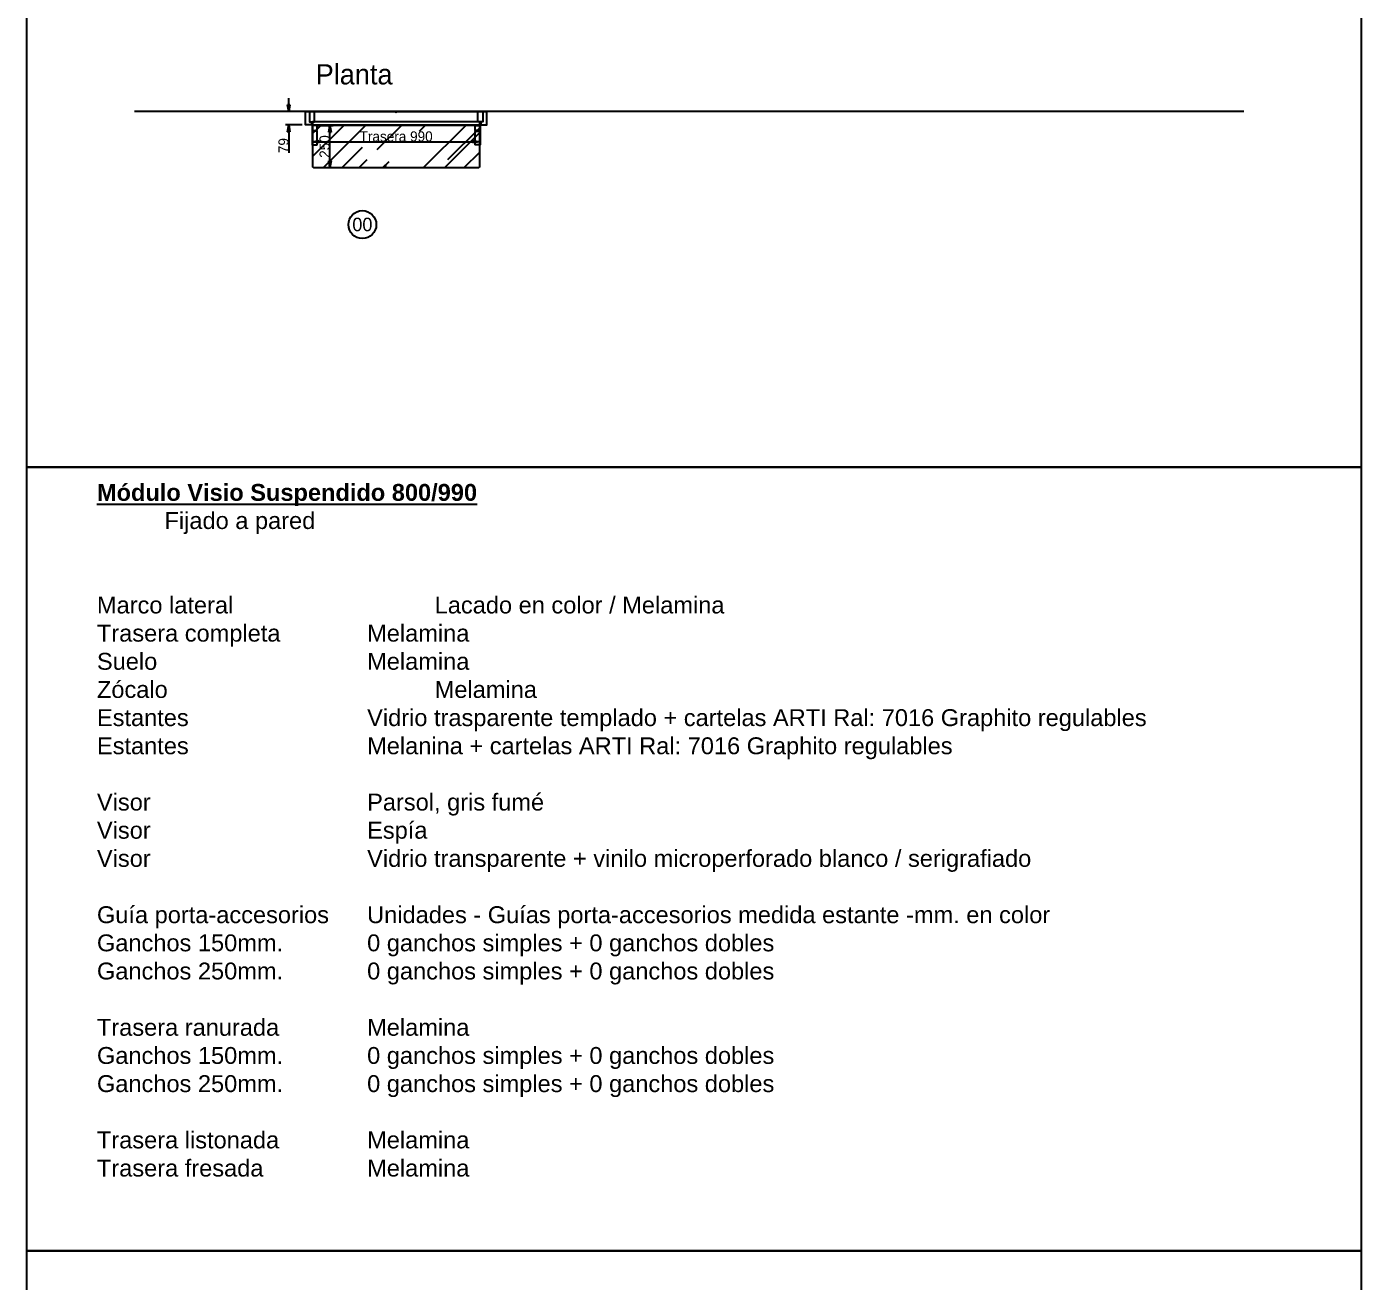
# Paper-space layout 'Jordi B.' of a CAD drawing. Header units: millimetres. Extents: x 23627 to 226976, y -18096 to 223844.
# Drawn here: x 131998 to 139901, y 188229 to 195658 of the extents above; entities that cross this region are included whole.
import ezdxf

# ---------------------------------------------------------------- set-up
doc = ezdxf.new("R2010")
doc.units = ezdxf.units.MM
doc.header["$PDMODE"] = 35
doc.header["$PDSIZE"] = 5
doc.layers.add('1001 concep color Blau Fosc', color=7, linetype='Continuous', true_color=0x003e84)
for name, color, linetype in [('Cotas bloques dinámicos PM espacio', 140, 'Continuous'), ('Linea Capa Color 0000 JB', 7, 'Continuous'), ('Linea Capa Color 0008 Gris JB', 8, 'Continuous'), ('Linea Capa Color 0012 Vermell JB', 12, 'Continuous'), ('Linea Capa Color 0140 Blau Vidre JB', 140, 'Continuous'), ('Linea Capa Color 0202 Lila Parets JB', 202, 'Continuous')]:
    doc.layers.add(name, color=color, linetype=linetype)
doc.styles.add('Helvetica Light', font='HelveticaNeueLTCom-Th.ttf')
doc.styles.add('Jordi Ava', font='Avant Garde MEdium BT.ttf')
doc.styles.add('Jordi One Stroke', font='One Stronke Script LET Plain.ttf')
doc.dimstyles.new('Jordi Ava 2015', dxfattribs={"dimtxt": 60, "dimasz": 40, "dimexe": 20, "dimexo": 20, "dimgap": 0.09, "dimtad": 1, "dimdec": 0, "dimzin": 0, "dimdsep": 46, "dimtxsty": 'Jordi Ava', "dimblk": 'CLOSED', "dimcen": 1.5, "dimclrd": 7, "dimclre": 7, "dimclrt": 256, "dimadec": 0, "dimazin": 0, "dimtfac": 0.05, "dimtdec": 0, "dimtofl": 0, "dimtmove": 0, "dimatfit": 3, "dimldrblk": 'CLOSED', "dimfxl": 90, "dimtolj": 1, "dimtzin": 0, "dimlwd": -1, "dimlwe": -1, "dimarcsym": 0})
doc.dimstyles.new('Jordi Ava Parets 2015', dxfattribs={"dimtxt": 60, "dimasz": 40, "dimexe": 20, "dimexo": 20, "dimgap": 0.09, "dimtad": 1, "dimdec": 0, "dimzin": 0, "dimdsep": 46, "dimtxsty": 'Jordi Ava', "dimblk": 'CLOSED', "dimcen": 1.5, "dimclrd": 7, "dimclre": 7, "dimclrt": 256, "dimadec": 0, "dimazin": 0, "dimtfac": 0.05, "dimtdec": 0, "dimtofl": 0, "dimtmove": 0, "dimatfit": 3, "dimldrblk": 'CLOSED', "dimfxl": 90, "dimtolj": 1, "dimtzin": 0, "dimlwd": -1, "dimlwe": -1, "dimarcsym": 0})

# ---------------------------------------------------------------- blocks, each defined once
blk = doc.blocks.new('_Closed')
at = {"color": 0, "linetype": 'ByBlock', "lineweight": -2}
for p, q in [((-1, 0.17), (0, 0)), ((-1, 0.17), (-1, -0.17)), ((0, 0), (-1, -0.17)), ((0, 0), (-1, 0))]:
    blk.add_line(p, q, dxfattribs=at)
blk = doc.blocks.new('*D1669')
at = {"layer": 'Defpoints', "color": 0, "ltscale": 10, "transparency": 16777216}
for p in [(82879.8, 104665.6), (82879.8, 104665.6), (82879.8, 101665.6)]:
    blk.add_point(p, dxfattribs=at)
at = {"layer": 'Linea Capa Color 0202 Lila Parets JB', "color": 7, "ltscale": 10, "transparency": 16777216}
blk.add_line((82879.8, 101705.6), (82879.8, 104625.6), dxfattribs=at)
at = {"layer": 'Linea Capa Color 0202 Lila Parets JB', "color": 7, "ltscale": 10, "transparency": 16777216, "xscale": 40, "yscale": 40, "zscale": 40}
for p, rotation in [((82879.8, 104665.6), 90), ((82879.8, 101665.6), 270)]:
    blk.add_blockref('_Closed', p, dxfattribs=dict(at, rotation=rotation))
at = {"layer": 'Linea Capa Color 0202 Lila Parets JB', "ltscale": 10, "transparency": 16777216, "insert": (82848.5, 103165.6), "char_height": 60, "attachment_point": 5, "rotation": 90, "style": 'Jordi Ava'}
blk.add_mtext('\\A1;3000', dxfattribs=at)
blk = doc.blocks.new('PM202307281029')
at = {"layer": 'Linea Capa Color 0008 Gris JB'}
h = blk.add_hatch(color=256, dxfattribs=at)
h.set_gradient(color1=(0, 127, 255), one_color=1, tint=1, name='INVCYLINDER')
h.paths.add_polyline_path([(349.2, 1345.3), (355.5, 1372.2), (371.4, 1391.2), (363.5, 1410.2), (385.6, 1438.7), (401.5, 1438.7), (413.7, 1421.3), (403.9, 1407), (403.9, 1391.2), (412.6, 1367.4), (418.1, 1360.8), (418.1, 1332.6), (394.4, 1190.3)])
at = {"layer": 'Linea Capa Color 0008 Gris JB', "linetype": 'Continuous'}
for p, q in [((309.6, 1484.7), (311.2, 1487.8)), ((315.9, 1459.3), (309.6, 1484.7)), ((385.6, 1438.7), (363.5, 1410.2)), ((401.5, 1438.7), (385.6, 1438.7)), ((418.1, 1415), (401.5, 1438.7)), ((355.5, 1372.2), (349.2, 1345.3)), ((371.4, 1391.2), (355.5, 1372.2)), ((363.5, 1410.2), (371.4, 1391.2)), ((418.1, 1397.5), (418.1, 1415)), ((426.8, 1384.9), (418.1, 1397.5))]:
    blk.add_line(p, q, dxfattribs=at)
for points in [[(332.6, 1510), (332.6, 1529), (316.7, 1540.1), (317.1, 1581.3), (317.1, 1627.2), (312.8, 1639.9), (328.6, 1666.8), (350.8, 1692.2)], [(445.8, 1652.6), (437.9, 1651), (436.3, 1657.3), (463.3, 1645.4), (496.5, 1645.4), (517.1, 1636.7), (531.4, 1658.9), (513.9, 1693.7), (493.4, 1708), (403.1, 1728.6), (363.5, 1704.8)], [(369.8, 1559.1), (357.1, 1559.1), (346, 1603.5), (352.4, 1619.3), (357.1, 1617.7)], [(369.8, 1603.5), (369.8, 1609.8)], [(441.1, 1649.4), (436.3, 1641.5), (427.6, 1632), (427.6, 1616.1), (409.4, 1574.9), (403.1, 1559.9), (382.5, 1559.9), (382.5, 1570.2)], [(455.3, 1597.1), (483.8, 1597.1), (485.4, 1606.6)], [(493.1, 1605.4), (487.6, 1606.5), (460.1, 1608.2)], [(479.1, 1595.5), (471.2, 1589.2), (461.7, 1597.1)], [(485.8, 1546.2), (487.4, 1537.5), (510.9, 1537.5), (510.8, 1560.7), (509.2, 1581.9)], [(512.4, 1590.8), (510.8, 1582.9), (506, 1587.6), (515.5, 1590.8)], [(519.5, 1600.3), (519.5, 1624)], [(407.8, 1497.3), (395.1, 1511.6), (377.7, 1546.4)], [(439.5, 1456.1), (444.2, 1470.4), (480.7, 1470.4), (491.8, 1492.6), (493.6, 1505.7)], [(503.3, 1535.1), (499.2, 1517.9), (473.1, 1523.2), (467.1, 1527.1)], [(490.2, 1510), (480.7, 1511.6)], [(434.7, 1460.9), (384.1, 1451.4), (349.2, 1481.5), (330.2, 1498.9), (293.8, 1478.3)], [(423.7, 1486.2), (417.3, 1489.4)], [(439.3, 1451), (439.5, 1453), (436.3, 1464.1), (442.1, 1464.1)], [(445.8, 1470.4), (444.2, 1456.1), (441.1, 1457.7)], [(365, 1407), (350.8, 1389.6)], [(413.7, 1421.3), (403.9, 1407), (403.9, 1391.2), (412.6, 1367.4), (420.5, 1357.9), (422.1, 1357.9)], [(418.1, 1332.6), (418.1, 1360.8)], [(426.8, 1384.9), (433.2, 1402.3)]]:
    blk.add_lwpolyline(points, dxfattribs=at)
at = {"layer": 'Linea Capa Color 0008 Gris JB'}
for points in [[(92.6, 775), (94.3, 789), (105.3, 840), (117.9, 893.8), (108.4, 980.9), (87.8, 1053.8), (108.4, 1212.2), (108.4, 1239.1), (94.2, 1286.7), (102.1, 1312), (119.5, 1400.7), (133.8, 1421.3), (195.6, 1440.3), (277.9, 1460.9), (293.8, 1478.3), (311.4, 1488.3), (309.6, 1484.7), (315.9, 1459.3), (394.4, 1190.3), (426.8, 1384.9), (433.2, 1402.3), (439.3, 1451), (449, 1453), (488.6, 1426), (525, 1413.4), (583.6, 1370.6), (591.6, 1204.3), (559.9, 1123.5), (520.3, 1044.3), (506, 995.2), (513.9, 973), (544.8, 794), (544.8, 742.1), (499.7, 713.2), (480.7, 661), (464.8, 596), (428.4, 459.8), (404.6, 350.5), (412.6, 334.7), (425.2, 265), (439.5, 261.8), (452.2, 250.7), (505.2, 174.7), (505.2, 147.8), (496.5, 127.2), (488.6, 128.7), (479.9, 116.1), (479.9, 89.1), (491.8, 49.5), (480.7, 11.5), (453.8, 0), (428.4, 0), (407.7, 0), (399.1, 6.8), (399.9, 44.8), (404.6, 86), (401.5, 97.1), (388.8, 106.6), (349.2, 173.1), (342.9, 171.5), (319.1, 93.1), (300.1, 93.1), (290.6, 84.4), (301.7, 73.3), (312.8, 40), (325.4, 20), (321.5, 0), (293.8, 0), (249.4, 0), (228.8, 6.8), (205.1, 44.8), (194, 54.3), (190.8, 79.6), (211.4, 176.3), (244.7, 228.5), (263.7, 342.6), (244.7, 375.8), (232.8, 390.1), (232.8, 407.5), (211.4, 421.8), (201.9, 431.3), (203.5, 475.6), (201.1, 494.6), (201.1, 543.8), (179.7, 634), (173.4, 727.5), (113.2, 751.3)], [(479.1, 1276.4), (494.9, 1276.4), (523.4, 1275.6), (528.2, 1285.1), (513.2, 1290.1), (513.2, 1305.7), (482.3, 1285.1)]]:
    blk.add_lwpolyline(points, close=True, dxfattribs=at)
at = {"layer": 'Linea Capa Color 0202 Lila Parets JB', "ltscale": 10}
blk.add_line((0, 0), (700, 0), dxfattribs=at)
for p in [(0, 0), (700, 0)]:
    blk.add_point(p, dxfattribs=at)
blk = doc.blocks.new('*D19')
at = {"layer": 'Cotas bloques dinámicos PM espacio', "color": 7, "ltscale": 10, "transparency": 16777216}
for p, q in [((-100, 40), (-100, 80)), ((-20, 0), (-120, 0)), ((-20, -79), (-120, -79)), ((-100, -119), (-100, -244.2))]:
    blk.add_line(p, q, dxfattribs=at)
at = {"layer": 'Defpoints', "color": 0, "ltscale": 10, "transparency": 16777216}
for p in [(0, 0), (-100, -79), (0, -79)]:
    blk.add_point(p, dxfattribs=at)
at = {"layer": 'Cotas bloques dinámicos PM espacio', "color": 7, "ltscale": 10, "transparency": 16777216, "xscale": 40, "yscale": 40, "zscale": 40}
for p, rotation in [((-100, 0), 270), ((-100, -79), 90)]:
    blk.add_blockref('_Closed', p, dxfattribs=dict(at, rotation=rotation))
at = {"layer": 'Cotas bloques dinámicos PM espacio', "ltscale": 10, "transparency": 16777216, "insert": (-130.7, -201.6), "char_height": 60, "attachment_point": 5, "rotation": 90, "style": 'Jordi Ava'}
blk.add_mtext('\\A1;79', dxfattribs=at)
blk = doc.blocks.new('*D4084')
at = {"layer": 'Cotas bloques dinámicos PM espacio', "color": 7, "ltscale": 10, "transparency": 16777216}
for p, q in [((18, -99), (18, -199)), ((1008, -99), (1008, -199)), ((58, -179), (968, -179))]:
    blk.add_line(p, q, dxfattribs=at)
at = {"layer": 'Defpoints', "color": 0, "ltscale": 10, "transparency": 16777216}
for p in [(18, -79), (1008, -79), (1008, -179)]:
    blk.add_point(p, dxfattribs=at)
at = {"layer": 'Cotas bloques dinámicos PM espacio', "color": 7, "ltscale": 10, "transparency": 16777216, "xscale": 40, "yscale": 40, "zscale": 40, "rotation": 180}
blk.add_blockref('_Closed', (18, -179), dxfattribs=at)
at = {"layer": 'Cotas bloques dinámicos PM espacio', "color": 7, "ltscale": 10, "transparency": 16777216, "xscale": 40, "yscale": 40, "zscale": 40}
blk.add_blockref('_Closed', (1008, -179), dxfattribs=at)
at = {"layer": 'Cotas bloques dinámicos PM espacio', "ltscale": 10, "transparency": 16777216, "insert": (513, -147.7), "char_height": 60, "attachment_point": 5, "style": 'Jordi Ava'}
blk.add_mtext('\\A1;Trasera 990', dxfattribs=at)
blk = doc.blocks.new('*D4085')
at = {"layer": 'Cotas bloques dinámicos PM espacio', "color": 7, "ltscale": 10, "transparency": 16777216}
for p, q in [((43, -82), (140.9, -82)), ((120.9, -292), (120.9, -122)), ((43, -332), (140.9, -332))]:
    blk.add_line(p, q, dxfattribs=at)
at = {"layer": 'Defpoints', "color": 0, "ltscale": 10, "transparency": 16777216}
for p in [(23, -82), (120.9, -82), (23, -332)]:
    blk.add_point(p, dxfattribs=at)
at = {"layer": 'Cotas bloques dinámicos PM espacio', "color": 7, "ltscale": 10, "transparency": 16777216, "xscale": 40, "yscale": 40, "zscale": 40}
for p, rotation in [((120.9, -82), 90), ((120.9, -332), 270)]:
    blk.add_blockref('_Closed', p, dxfattribs=dict(at, rotation=rotation))
at = {"layer": 'Cotas bloques dinámicos PM espacio', "ltscale": 10, "transparency": 16777216, "insert": (89.7, -207), "char_height": 60, "attachment_point": 5, "rotation": 90, "style": 'Jordi Ava'}
blk.add_mtext('\\A1;{\\C140;250}', dxfattribs=at)
blk = doc.blocks.new('PM202309291349')
at = {"layer": 'Linea Capa Color 0012 Vermell JB', "ltscale": 50}
for p in [(2187.8, -4066.4), (6202.8, -4066.4), (4272.8, -4266.4), (2187.8, -5066.4)]:
    blk.add_point(p, dxfattribs=at)
at = {"layer": 'Linea Capa Color 0202 Lila Parets JB', "ltscale": 10}
for p, q in [((7207.8, -1066.4), (639.3, -1066.4)), ((7207.8, -4066.4), (1339.3, -4066.4)), ((7207.8, -5066.4), (639.3, -5066.4))]:
    blk.add_line(p, q, dxfattribs=at)
blk.add_lwpolyline([(0, 0), (7902.9, 0), (7902.9, -7171.6), (0, -7171.6)], close=True, dxfattribs=at)
at = {"ltscale": 10}
blk.add_blockref('PM202307281029', (639.3, -4066.4), dxfattribs=at)
at = {"layer": '1001 concep color Blau Fosc', "ltscale": 10, "char_height": 120, "width": 2264.786, "attachment_point": 1, "style": 'Jordi Ava'}
for s, insert in [('Alzado', (1711.2, -532.9)), ('Sección', (3707.1, -532.9)), ('Accesorios', (5660.9, -532.9)), ('Planta', (1711.2, -4785.9))]:
    blk.add_mtext(s, dxfattribs=dict(at, insert=insert))
at = {"layer": 'Linea Capa Color 0202 Lila Parets JB', "ltscale": 10}
dim = blk.add_linear_dim(base=(639.3, -1066.4), p1=(639.3, -4066.4), p2=(639.3, -1066.4), angle=90, dimstyle='Jordi Ava Parets 2015', dxfattribs=at)
dim.commit()
dim.dimension.update_dxf_attribs({"geometry": '*D1669', "text_midpoint": (608, -2566.4), "insert": (-82240.5, -105732)})
blk = doc.blocks.new('PM202306021145')
at = {"layer": 'Linea Capa Color 0000 JB', "ltscale": 10}
for points in [[(23, -60), (35, -60), (35, -79), (0, -79), (0, 0), (23, 0), (23, 0), (23, 0)], [(1049, -60), (1037, -60), (1037, -79), (1072, -79), (1072, 0), (1049, 0), (1049, 0), (1049, 0)]]:
    blk.add_lwpolyline(points, close=True, dxfattribs=at)
at = {"layer": 'Linea Capa Color 0202 Lila Parets JB', "ltscale": 10}
blk.add_line((0, 0), (1072, 0), dxfattribs=at)
at = {"layer": 'Cotas bloques dinámicos PM espacio', "ltscale": 10}
dim = blk.add_linear_dim(base=(-100, -79), p1=(0, 0), p2=(0, -79), angle=90, dimstyle='Jordi Ava 2015', dxfattribs=at)
dim.commit()
dim.dimension.update_dxf_attribs({"geometry": '*D19', "text_midpoint": (-130.7, -201.6)})
blk = doc.blocks.new('*U4083')
at = {"layer": 'Linea Capa Color 0140 Blau Vidre JB', "ltscale": 10}
h = blk.add_hatch(dxfattribs=at)
h.set_pattern_fill('AR-RROOF', color=256, scale=10, angle=45, style=0)
h.set_pattern_definition([(45, (0, 2), (215.526, 574.736), [3810, -508, 1270, -254]), (45, (149.07, 330.68), (-418.48, 59.27), [762, -83.82, 1524, -190.5]), (45, (-62.86, 244.47), (813.611, 1054.282), [2032, -355.6, 1016, -254])])
h.paths.add_polyline_path([(23, -332), (1003, -332), (1008, -327), (1008, -87), (1003, -82), (23, -82), (18, -87), (18, -327)])
at = {"layer": 'Cotas bloques dinámicos PM espacio', "ltscale": 10}
blk.add_circle((313, -669), 82.4, dxfattribs=at)
at = {"layer": 'Linea Capa Color 0000 JB', "ltscale": 50}
for points in [[(45, -119, 0.414214), (43, -117), (17, -117), (17, -112), (43, -112, 0.414214), (45, -110), (45, -84, 0.414214), (43, -82), (17, -82), (17, -60), (30, -60), (30, 0), (0, 0), (0, -60), (15, -60), (15, -197), (43, -197, 0.414214), (45, -195)], [(981, -119, -0.414214), (983, -117), (1009, -117), (1009, -112), (983, -112, -0.414214), (981, -110), (981, -84, -0.414214), (983, -82), (1009, -82), (1009, -60), (996, -60), (996, 0), (1026, 0), (1026, -60), (1011, -60), (1011, -197), (983, -197, -0.414214), (981, -195)]]:
    blk.add_lwpolyline(points, format="xyb", close=True, dxfattribs=at)
at = {"layer": 'Linea Capa Color 0000 JB', "ltscale": 10}
blk.add_lwpolyline([(18, -79), (1008, -79), (1008, -60), (18, -60)], close=True, dxfattribs=at)
at = {"layer": 'Linea Capa Color 0140 Blau Vidre JB', "ltscale": 10}
blk.add_lwpolyline([(23, -332), (1003, -332), (1008, -327), (1008, -87), (1003, -82), (23, -82), (18, -87), (18, -327)], close=True, dxfattribs=at)
at = {"layer": 'Cotas bloques dinámicos PM espacio', "ltscale": 10}
dim = blk.add_linear_dim(base=(1008, -179), p1=(18, -79), p2=(1008, -79), text='Trasera <>', dimstyle='Jordi Ava 2015', dxfattribs=at)
dim.commit()
dim.dimension.update_dxf_attribs({"geometry": '*D4084', "text_midpoint": (513, -147.7)})
dim = blk.add_linear_dim(base=(120.9, -82), p1=(23, -332), p2=(23, -82), angle=90, text='{\\C140;<>}', dimstyle='Jordi Ava 2015', dxfattribs=at)
dim.commit()
dim.dimension.update_dxf_attribs({"geometry": '*D4085', "text_midpoint": (89.7, -207)})
blk = doc.blocks.new('*U4033')
at = {"layer": 'Linea Capa Color 0000 JB'}
blk.add_blockref('*U4083', (0, 0), dxfattribs=at)

psp = doc.layouts.new('Jordi B.')

# ---------------------------------------------------------------- linework, layer by layer
at = {"layer": 'Linea Capa Color 0202 Lila Parets JB', "ltscale": 10}
psp.add_lwpolyline([(131998.3, 193049.9), (139901.3, 193049.9), (139901.3, 188410.3), (131998.3, 188410.3)], close=True, dxfattribs=at)

# ---------------------------------------------------------------- block references
at = {"layer": 'Linea Capa Color 0000 JB'}
for name, p in [('PM202309291349', (131998.3, 200221.5)), ('PM202306021145', (133650.1, 195155)), ('*U4033', (133673.1, 195155)), ('PM202309291349', (131998.3, 188410.3))]:
    psp.add_blockref(name, p, dxfattribs=at)

# ---------------------------------------------------------------- texts
at = {"layer": '1001 concep color Blau Fosc', "insert": (132414.3, 192950.1), "char_height": 100, "width": 8020.709, "attachment_point": 1, "style": 'Helvetica Light'}
psp.add_mtext('{\\fHelveticaNeueLT Com 35 Th|b1|i0|c0|p34;\\LMódulo Visio Suspendido 800/990\\P}^IFijado a pared{\\fHelveticaNeueLT Com 35 Th|b1|i0|c0|p34;\\P\\P}\\PMarco lateral^I^I^ILacado en {\\C1;color} / {\\C1;Melamina}\\PTrasera completa^I^I{\\C1;Melamina}\\PSuelo^I^I^I^I{\\C1;Melamina}\\PZócalo^I^I^I^I{\\C1;Melamina}\\PEstantes ^I^I^IVidrio trasparente templado + cartelas ARTI Ral: 7016 Graphito regulables\\PEstantes ^I^I^I{\\C1;Melanina} + cartelas ARTI Ral: 7016 Graphito regulables\\P\\PVisor^I^I^I^IParsol, gris fumé\\PVisor^I^I^I^IEspía\\PVisor^I^I^I^IVidrio transparente + vinilo microperforado {\\C1;blanco} / {\\C1;serigrafiado}\\P\\PGuía porta-accesorios^I{\\C1;Unidades -} Guías porta-accesorios {\\C1;medida estante -mm}. en {\\C1;color}\\PGanchos 150mm.^I^I{\\C1;0} ganchos simples + {\\C1;0} ganchos dobles\\PGanchos 250mm.^I^I{\\C1;0} ganchos simples + {\\C1;0} ganchos dobles{\\C12;\\P\\P}Trasera ranurada^I^I{\\C1;Melamina}\\PGanchos 150mm.^I^I{\\C1;0} ganchos simples + {\\C1;0} ganchos dobles\\PGanchos 250mm.^I^I{\\C1;0} ganchos simples + {\\C1;0} ganchos dobles\\P\\PTrasera listonada^I^I{\\C1;Melamina}\\PTrasera fresada^I^I{\\C1;Melamina}', dxfattribs=at)
at = {"layer": 'Cotas bloques dinámicos PM espacio', "insert": (133986.1, 194486), "char_height": 80, "width": 400, "attachment_point": 5, "style": 'Jordi One Stroke'}
psp.add_mtext('00', dxfattribs=at)

doc.saveas('drawing.dxf')
